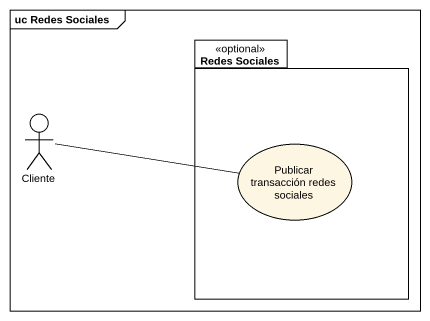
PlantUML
@startuml
mainframe uc Redes Sociales
package "Redes Sociales" as Redes_Sociales <<optional>> {
  usecase "Publicar transacción redes sociales" as Publicar_transacción_redes
}
actor Cliente
Cliente -right- Publicar_transacción_redes
@enduml
